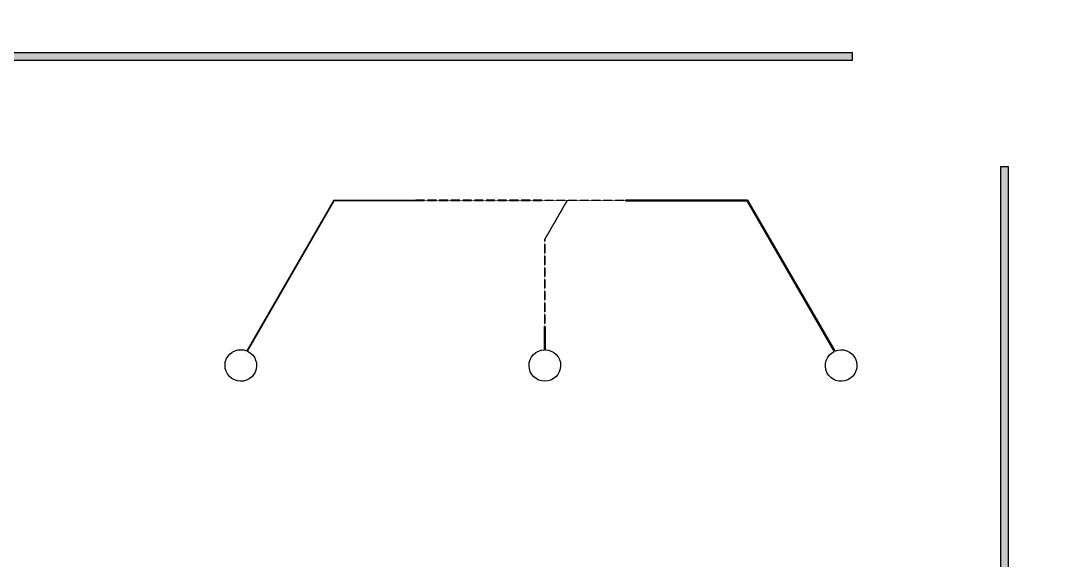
# Model space of a CAD drawing. Header units: inches. Extents: x 734146 to 834146, y 204695 to 304695.
# Drawn here: x 801116 to 813766, y 233249 to 239913 of the extents above; entities that cross this region are included whole.
import ezdxf

# ---------------------------------------------------------------- set-up
doc = ezdxf.new("R2010")
doc.units = ezdxf.units.IN
doc.header["$MEASUREMENT"] = 0

# ---------------------------------------------------------------- blocks, each defined once
blk = doc.blocks.new('*U43')
for p, q in [((-2304, -902), (-3378, 959)), ((-3369, 963), (-2298, -892)), ((298, 657), (298, 660)), ((301, 657), (298, 657)), ((301, 660), (301, 657)), ((-2304, -902), (-1298, -902)), ((-1298, -892), (-2298, -892)), ((-1298, -896), (-1298, -892)), ((-1298, -896), (-1295, -896)), ((-1295, -899), (-1298, -899)), ((-1298, -902), (-1298, -899)), ((-1295, -896), (-1295, -899)), ((574, -895), (576, -893)), ((574, -895), (577, -895)), ((576, -893), (577, -895))]:
    blk.add_line(p, q)
for points in [[(295, 945), (295, 660), (298, 660)], [(301, 660), (305, 660), (305, 945)], [(3870, 965), (2797, -892)], [(2803, -902), (3879, 961)], [(1297, -896), (1294, -896), (1294, -899), (1297, -899)], [(1297, -896), (1297, -892), (2797, -892)], [(2803, -902), (1297, -902), (1297, -899)]]:
    blk.add_lwpolyline(points)
for points in [[(301, 653), (298, 653), (298, 656), (301, 656)], [(301, 649), (298, 649), (298, 652), (301, 652)], [(301, 645), (298, 645), (298, 648), (301, 648)], [(301, 641), (298, 641), (298, 644), (301, 644)], [(301, 637), (298, 637), (298, 640), (301, 640)], [(301, 633), (298, 633), (298, 636), (301, 636)], [(301, 629), (298, 629), (298, 632), (301, 632)], [(301, 625), (298, 625), (298, 628), (301, 628)], [(301, 621), (298, 621), (298, 624), (301, 624)], [(301, 617), (298, 617), (298, 620), (301, 620)], [(301, 613), (298, 613), (298, 616), (301, 616)], [(301, 609), (298, 609), (298, 612), (301, 612)], [(301, 605), (298, 605), (298, 608), (301, 608)], [(301, 601), (298, 601), (298, 604), (301, 604)], [(301, 597), (298, 597), (298, 600), (301, 600)], [(301, 593), (298, 593), (298, 596), (301, 596)], [(301, 589), (298, 589), (298, 592), (301, 592)], [(301, 585), (298, 585), (298, 588), (301, 588)], [(301, 581), (298, 581), (298, 584), (301, 584)], [(301, 577), (298, 577), (298, 580), (301, 580)], [(301, 573), (298, 573), (298, 576), (301, 576)], [(301, 569), (298, 569), (298, 572), (301, 572)], [(301, 565), (298, 565), (298, 568), (301, 568)], [(301, 561), (298, 561), (298, 564), (301, 564)], [(301, 557), (298, 557), (298, 560), (301, 560)], [(301, 553), (298, 553), (298, 556), (301, 556)], [(301, 549), (298, 549), (298, 552), (301, 552)], [(301, 545), (298, 545), (298, 548), (301, 548)], [(301, 541), (298, 541), (298, 544), (301, 544)], [(301, 537), (298, 537), (298, 540), (301, 540)], [(301, 533), (298, 533), (298, 536), (301, 536)], [(301, 529), (298, 529), (298, 532), (301, 532)], [(301, 525), (298, 525), (298, 528), (301, 528)], [(301, 521), (298, 521), (298, 524), (301, 524)], [(301, 517), (298, 517), (298, 520), (301, 520)], [(301, 513), (298, 513), (298, 516), (301, 516)], [(301, 509), (298, 509), (298, 512), (301, 512)], [(301, 505), (298, 505), (298, 508), (301, 508)], [(301, 501), (298, 501), (298, 504), (301, 504)], [(301, 497), (298, 497), (298, 500), (301, 500)], [(301, 493), (298, 493), (298, 496), (301, 496)], [(301, 489), (298, 489), (298, 492), (301, 492)], [(301, 485), (298, 485), (298, 488), (301, 488)], [(301, 481), (298, 481), (298, 484), (301, 484)], [(301, 477), (298, 477), (298, 480), (301, 480)], [(301, 473), (298, 473), (298, 476), (301, 476)], [(301, 469), (298, 469), (298, 472), (301, 472)], [(301, 465), (298, 465), (298, 468), (301, 468)], [(301, 461), (298, 461), (298, 464), (301, 464)], [(301, 457), (298, 457), (298, 460), (301, 460)], [(301, 453), (298, 453), (298, 456), (301, 456)], [(301, 449), (298, 449), (298, 452), (301, 452)], [(301, 445), (298, 445), (298, 448), (301, 448)], [(301, 441), (298, 441), (298, 444), (301, 444)], [(301, 437), (298, 437), (298, 440), (301, 440)], [(301, 433), (298, 433), (298, 436), (301, 436)], [(301, 429), (298, 429), (298, 432), (301, 432)], [(301, 425), (298, 425), (298, 428), (301, 428)], [(301, 421), (298, 421), (298, 424), (301, 424)], [(301, 417), (298, 417), (298, 420), (301, 420)], [(301, 413), (298, 413), (298, 416), (301, 416)], [(301, 409), (298, 409), (298, 412), (301, 412)], [(301, 405), (298, 405), (298, 408), (301, 408)], [(301, 401), (298, 401), (298, 404), (301, 404)], [(301, 397), (298, 397), (298, 400), (301, 400)], [(301, 393), (298, 393), (298, 396), (301, 396)], [(301, 389), (298, 389), (298, 392), (301, 392)], [(301, 385), (298, 385), (298, 388), (301, 388)], [(301, 381), (298, 381), (298, 384), (301, 384)], [(301, 377), (298, 377), (298, 380), (301, 380)], [(301, 373), (298, 373), (298, 376), (301, 376)], [(301, 369), (298, 369), (298, 372), (301, 372)], [(301, 365), (298, 365), (298, 368), (301, 368)], [(301, 361), (298, 361), (298, 364), (301, 364)], [(301, 357), (298, 357), (298, 360), (301, 360)], [(301, 353), (298, 353), (298, 356), (301, 356)], [(301, 349), (298, 349), (298, 352), (301, 352)], [(301, 345), (298, 345), (298, 348), (301, 348)], [(301, 341), (298, 341), (298, 344), (301, 344)], [(301, 337), (298, 337), (298, 340), (301, 340)], [(301, 333), (298, 333), (298, 336), (301, 336)], [(301, 329), (298, 329), (298, 332), (301, 332)], [(301, 325), (298, 325), (298, 328), (301, 328)], [(301, 321), (298, 321), (298, 324), (301, 324)], [(301, 317), (298, 317), (298, 320), (301, 320)], [(301, 313), (298, 313), (298, 316), (301, 316)], [(301, 309), (298, 309), (298, 312), (301, 312)], [(301, 305), (298, 305), (298, 308), (301, 308)], [(301, 301), (298, 301), (298, 304), (301, 304)], [(301, 297), (298, 297), (298, 300), (301, 300)], [(301, 293), (298, 293), (298, 296), (301, 296)], [(301, 289), (298, 289), (298, 292), (301, 292)], [(301, 285), (298, 285), (298, 288), (301, 288)], [(301, 281), (298, 281), (298, 284), (301, 284)], [(301, 277), (298, 277), (298, 280), (301, 280)], [(301, 273), (298, 273), (298, 276), (301, 276)], [(301, 269), (298, 269), (298, 272), (301, 272)], [(301, 265), (298, 265), (298, 268), (301, 268)], [(301, 261), (298, 261), (298, 264), (301, 264)], [(301, 257), (298, 257), (298, 260), (301, 260)], [(301, 253), (298, 253), (298, 256), (301, 256)], [(301, 249), (298, 249), (298, 252), (301, 252)], [(301, 245), (298, 245), (298, 248), (301, 248)], [(301, 241), (298, 241), (298, 244), (301, 244)], [(301, 237), (298, 237), (298, 240), (301, 240)], [(301, 233), (298, 233), (298, 236), (301, 236)], [(301, 229), (298, 229), (298, 232), (301, 232)], [(301, 225), (298, 225), (298, 228), (301, 228)], [(301, 221), (298, 221), (298, 224), (301, 224)], [(301, 217), (298, 217), (298, 220), (301, 220)], [(301, 213), (298, 213), (298, 216), (301, 216)], [(301, 209), (298, 209), (298, 212), (301, 212)], [(301, 205), (298, 205), (298, 208), (301, 208)], [(301, 201), (298, 201), (298, 204), (301, 204)], [(301, 197), (298, 197), (298, 200), (301, 200)], [(301, 193), (298, 193), (298, 196), (301, 196)], [(301, 189), (298, 189), (298, 192), (301, 192)], [(301, 185), (298, 185), (298, 188), (301, 188)], [(301, 181), (298, 181), (298, 184), (301, 184)], [(301, 177), (298, 177), (298, 180), (301, 180)], [(301, 173), (298, 173), (298, 176), (301, 176)], [(301, 169), (298, 169), (298, 172), (301, 172)], [(301, 165), (298, 165), (298, 168), (301, 168)], [(301, 161), (298, 161), (298, 164), (301, 164)], [(301, 157), (298, 157), (298, 160), (301, 160)], [(301, 153), (298, 153), (298, 156), (301, 156)], [(301, 149), (298, 149), (298, 152), (301, 152)], [(301, 145), (298, 145), (298, 148), (301, 148)], [(301, 141), (298, 141), (298, 144), (301, 144)], [(301, 137), (298, 137), (298, 140), (301, 140)], [(301, 133), (298, 133), (298, 136), (301, 136)], [(301, 129), (298, 129), (298, 132), (301, 132)], [(301, 125), (298, 125), (298, 128), (301, 128)], [(301, 121), (298, 121), (298, 124), (301, 124)], [(301, 117), (298, 117), (298, 120), (301, 120)], [(301, 113), (298, 113), (298, 116), (301, 116)], [(301, 109), (298, 109), (298, 112), (301, 112)], [(301, 105), (298, 105), (298, 108), (301, 108)], [(301, 101), (298, 101), (298, 104), (301, 104)], [(301, 97), (298, 97), (298, 100), (301, 100)], [(301, 93), (298, 93), (298, 96), (301, 96)], [(301, 89), (298, 89), (298, 92), (301, 92)], [(301, 85), (298, 85), (298, 88), (301, 88)], [(301, 81), (298, 81), (298, 84), (301, 84)], [(301, 77), (298, 77), (298, 80), (301, 80)], [(301, 73), (298, 73), (298, 76), (301, 76)], [(301, 69), (298, 69), (298, 72), (301, 72)], [(301, 65), (298, 65), (298, 68), (301, 68)], [(301, 61), (298, 61), (298, 64), (301, 64)], [(301, 57), (298, 57), (298, 60), (301, 60)], [(301, 53), (298, 53), (298, 56), (301, 56)], [(301, 49), (298, 49), (298, 52), (301, 52)], [(301, 45), (298, 45), (298, 48), (301, 48)], [(301, 41), (298, 41), (298, 44), (301, 44)], [(301, 37), (298, 37), (298, 40), (301, 40)], [(301, 33), (298, 33), (298, 36), (301, 36)], [(301, 29), (298, 29), (298, 32), (301, 32)], [(301, 25), (298, 25), (298, 28), (301, 28)], [(301, 21), (298, 21), (298, 24), (301, 24)], [(301, 17), (298, 17), (298, 20), (301, 20)], [(301, 13), (298, 13), (298, 16), (301, 16)], [(301, 9), (298, 9), (298, 12), (301, 12)], [(301, 5), (298, 5), (298, 8), (301, 8)], [(301, 1), (298, 1), (298, 4), (301, 4)], [(301, -3), (298, -3), (298, 0), (301, 0)], [(301, -7), (298, -7), (298, -4), (301, -4)], [(301, -11), (298, -11), (298, -8), (301, -8)], [(301, -15), (298, -15), (298, -12), (301, -12)], [(301, -19), (298, -19), (298, -16), (301, -16)], [(301, -23), (298, -23), (298, -20), (301, -20)], [(301, -27), (298, -27), (298, -24), (301, -24)], [(301, -31), (298, -31), (298, -28), (301, -28)], [(301, -35), (298, -35), (298, -32), (301, -32)], [(301, -39), (298, -39), (298, -36), (301, -36)], [(301, -43), (298, -43), (298, -40), (301, -40)], [(301, -47), (298, -47), (298, -44), (301, -44)], [(301, -51), (298, -51), (298, -48), (301, -48)], [(301, -55), (298, -55), (298, -52), (301, -52)], [(301, -59), (298, -59), (298, -56), (301, -56)], [(301, -63), (298, -63), (298, -60), (301, -60)], [(301, -67), (298, -67), (298, -64), (301, -64)], [(301, -71), (298, -71), (298, -68), (301, -68)], [(301, -75), (298, -75), (298, -72), (301, -72)], [(301, -79), (298, -79), (298, -76), (301, -76)], [(301, -83), (298, -83), (298, -80), (301, -80)], [(301, -87), (298, -87), (298, -84), (301, -84)], [(301, -91), (298, -91), (298, -88), (301, -88)], [(301, -95), (298, -95), (298, -92), (301, -92)], [(301, -99), (298, -99), (298, -96), (301, -96)], [(301, -103), (298, -103), (298, -100), (301, -100)], [(301, -107), (298, -107), (298, -104), (301, -104)], [(301, -111), (298, -111), (298, -108), (301, -108)], [(301, -115), (298, -115), (298, -112), (301, -112)], [(301, -119), (298, -119), (298, -116), (301, -116)], [(301, -123), (298, -123), (298, -120), (301, -120)], [(301, -127), (298, -127), (298, -124), (301, -124)], [(301, -131), (298, -131), (298, -128), (301, -128)], [(301, -135), (298, -135), (298, -132), (301, -132)], [(301, -139), (298, -139), (298, -136), (301, -136)], [(301, -143), (298, -143), (298, -140), (301, -140)], [(301, -147), (298, -147), (298, -144), (301, -144)], [(301, -151), (298, -151), (298, -148), (301, -148)], [(301, -155), (298, -155), (298, -152), (301, -152)], [(301, -159), (298, -159), (298, -156), (301, -156)], [(301, -163), (298, -163), (298, -160), (301, -160)], [(301, -167), (298, -167), (298, -164), (301, -164)], [(301, -171), (298, -171), (298, -168), (301, -168)], [(301, -175), (298, -175), (298, -172), (301, -172)], [(301, -179), (298, -179), (298, -176), (301, -176)], [(301, -183), (298, -183), (298, -180), (301, -180)], [(301, -187), (298, -187), (298, -184), (301, -184)], [(301, -191), (298, -191), (298, -188), (301, -188)], [(301, -195), (298, -195), (298, -192), (301, -192)], [(301, -199), (298, -199), (298, -196), (301, -196)], [(301, -203), (298, -203), (298, -200), (301, -200)], [(301, -207), (298, -207), (298, -204), (301, -204)], [(301, -211), (298, -211), (298, -208), (301, -208)], [(301, -215), (298, -215), (298, -212), (301, -212)], [(301, -219), (298, -219), (298, -216), (301, -216)], [(301, -223), (298, -223), (298, -220), (301, -220)], [(301, -227), (298, -227), (298, -224), (301, -224)], [(301, -231), (298, -231), (298, -228), (301, -228)], [(301, -235), (298, -235), (298, -232), (301, -232)], [(301, -239), (298, -239), (298, -236), (301, -236)], [(301, -243), (298, -243), (298, -240), (301, -240)], [(301, -247), (298, -247), (298, -244), (301, -244)], [(301, -251), (298, -251), (298, -248), (301, -248)], [(301, -255), (298, -255), (298, -252), (301, -252)], [(301, -259), (298, -259), (298, -256), (301, -256)], [(301, -263), (298, -263), (298, -260), (301, -260)], [(301, -267), (298, -267), (298, -264), (301, -264)], [(301, -271), (298, -271), (298, -268), (301, -268)], [(301, -275), (298, -275), (298, -272), (301, -272)], [(301, -279), (298, -279), (298, -276), (301, -276)], [(301, -283), (298, -283), (298, -280), (301, -280)], [(301, -287), (298, -287), (298, -284), (301, -284)], [(301, -291), (298, -291), (298, -288), (301, -288)], [(301, -295), (298, -295), (298, -292), (301, -292)], [(301, -299), (298, -299), (298, -296), (301, -296)], [(301, -303), (298, -303), (298, -300), (301, -300)], [(301, -307), (298, -307), (298, -304), (301, -304)], [(301, -311), (298, -311), (298, -308), (301, -308)], [(301, -315), (298, -315), (298, -312), (301, -312)], [(301, -319), (298, -319), (298, -316), (301, -316)], [(301, -323), (298, -323), (298, -320), (301, -320)], [(301, -327), (298, -327), (298, -324), (301, -324)], [(301, -331), (298, -331), (298, -328), (301, -328)], [(301, -335), (298, -335), (298, -332), (301, -332)], [(301, -339), (298, -339), (298, -336), (301, -336)], [(301, -343), (298, -343), (298, -340), (301, -340)], [(301, -347), (298, -347), (298, -344), (301, -344)], [(301, -351), (298, -351), (298, -348), (301, -348)], [(301, -355), (298, -355), (298, -352), (301, -352)], [(301, -359), (298, -359), (298, -356), (301, -356)], [(301, -363), (298, -363), (298, -360), (301, -360)], [(301, -367), (298, -367), (298, -364), (301, -364)], [(301, -371), (298, -371), (298, -368), (301, -368)], [(301, -375), (298, -375), (298, -372), (301, -372)], [(301, -379), (298, -379), (298, -376), (301, -376)], [(301, -383), (298, -383), (298, -380), (301, -380)], [(301, -387), (298, -387), (298, -384), (301, -384)], [(301, -391), (298, -391), (298, -388), (301, -388)], [(301, -395), (298, -395), (298, -392), (301, -392)], [(301, -399), (298, -399), (298, -396), (301, -396)], [(301, -403), (298, -403), (298, -400), (301, -400)], [(301, -407), (298, -407), (298, -404), (301, -404)], [(301, -411), (298, -411), (298, -408), (301, -408)], [(301, -415), (298, -415), (298, -412), (301, -412)], [(298, -417), (300, -415), (302, -418), (299, -419)], [(300, -420), (302, -419), (304, -421), (301, -423)], [(302, -424), (304, -422), (306, -425), (303, -426)], [(304, -427), (306, -426), (308, -428), (305, -430)], [(306, -430), (308, -429), (310, -432), (307, -433)], [(308, -434), (310, -432), (312, -435), (309, -437)], [(310, -437), (312, -436), (314, -439), (311, -440)], [(312, -441), (314, -439), (316, -442), (313, -443)], [(314, -444), (316, -443), (318, -445), (315, -447)], [(316, -448), (318, -446), (320, -449), (317, -450)], [(318, -451), (320, -450), (322, -452), (319, -454)], [(320, -455), (322, -453), (324, -456), (321, -457)], [(322, -458), (324, -457), (326, -459), (323, -461)], [(324, -462), (326, -460), (328, -463), (325, -464)], [(326, -465), (328, -464), (330, -466), (327, -468)], [(328, -469), (330, -467), (332, -470), (329, -471)], [(330, -472), (332, -471), (334, -473), (331, -475)], [(332, -476), (334, -474), (336, -477), (333, -478)], [(334, -479), (336, -477), (338, -480), (335, -482)], [(336, -482), (338, -481), (340, -484), (337, -485)], [(338, -486), (340, -484), (342, -487), (339, -489)], [(340, -489), (342, -488), (344, -490), (341, -492)], [(342, -493), (344, -491), (346, -494), (343, -495)], [(344, -496), (346, -495), (348, -497), (345, -499)], [(346, -500), (348, -498), (350, -501), (347, -502)], [(348, -503), (350, -502), (352, -504), (349, -506)], [(350, -507), (352, -505), (354, -508), (351, -509)], [(352, -510), (354, -509), (356, -511), (353, -513)], [(354, -514), (356, -512), (358, -515), (355, -516)], [(356, -517), (358, -516), (360, -518), (357, -520)], [(358, -521), (360, -519), (362, -522), (359, -523)], [(360, -524), (362, -523), (364, -525), (361, -527)], [(362, -527), (364, -526), (366, -529), (363, -530)], [(364, -531), (366, -529), (368, -532), (365, -534)], [(366, -534), (368, -533), (370, -536), (367, -537)], [(368, -538), (370, -536), (372, -539), (369, -540)], [(370, -541), (372, -540), (374, -542), (371, -544)], [(372, -545), (374, -543), (376, -546), (373, -547)], [(374, -548), (376, -547), (378, -549), (375, -551)], [(376, -552), (378, -550), (380, -553), (377, -554)], [(378, -555), (380, -554), (382, -556), (379, -558)], [(380, -559), (382, -557), (384, -560), (381, -561)], [(382, -562), (384, -561), (386, -563), (383, -565)], [(384, -566), (386, -564), (388, -567), (385, -568)], [(386, -569), (388, -568), (390, -570), (387, -572)], [(388, -573), (390, -571), (392, -574), (389, -575)], [(390, -576), (392, -574), (394, -577), (391, -579)], [(392, -579), (394, -578), (396, -581), (393, -582)], [(394, -583), (396, -581), (398, -584), (395, -585)], [(396, -586), (398, -585), (400, -587), (397, -589)], [(398, -590), (400, -588), (402, -591), (399, -592)], [(400, -593), (402, -592), (404, -594), (401, -596)], [(402, -597), (404, -595), (406, -598), (403, -599)], [(404, -600), (406, -599), (408, -601), (405, -603)], [(406, -604), (408, -602), (410, -605), (407, -606)], [(408, -607), (410, -606), (412, -608), (409, -610)], [(410, -611), (412, -609), (414, -612), (411, -613)], [(412, -614), (414, -613), (416, -615), (413, -617)], [(414, -618), (416, -616), (418, -619), (415, -620)], [(416, -621), (418, -620), (420, -622), (417, -624)], [(418, -624), (420, -623), (422, -626), (419, -627)], [(420, -628), (422, -626), (424, -629), (421, -631)], [(422, -631), (424, -630), (426, -632), (423, -634)], [(424, -635), (426, -633), (428, -636), (425, -637)], [(426, -638), (428, -637), (430, -639), (427, -641)], [(428, -642), (430, -640), (432, -643), (429, -644)], [(430, -645), (432, -644), (434, -646), (431, -648)], [(432, -649), (434, -647), (436, -650), (433, -651)], [(434, -652), (436, -651), (438, -653), (435, -655)], [(436, -656), (438, -654), (440, -657), (437, -658)], [(438, -659), (440, -658), (442, -660), (439, -662)], [(440, -663), (442, -661), (444, -664), (441, -665)], [(442, -666), (444, -665), (446, -667), (443, -669)], [(444, -670), (446, -668), (448, -671), (445, -672)], [(446, -673), (448, -671), (450, -674), (447, -676)], [(448, -676), (450, -675), (452, -678), (449, -679)], [(450, -680), (452, -678), (454, -681), (451, -682)], [(452, -683), (454, -682), (456, -684), (453, -686)], [(454, -687), (456, -685), (458, -688), (455, -689)], [(456, -690), (458, -689), (460, -691), (457, -693)], [(458, -694), (460, -692), (462, -695), (459, -696)], [(460, -697), (462, -696), (464, -698), (461, -700)], [(462, -701), (464, -699), (466, -702), (463, -703)], [(464, -704), (466, -703), (468, -705), (465, -707)], [(466, -708), (468, -706), (470, -709), (467, -710)], [(468, -711), (470, -710), (472, -712), (469, -714)], [(470, -715), (472, -713), (474, -716), (471, -717)], [(472, -718), (474, -717), (476, -719), (473, -721)], [(474, -721), (476, -720), (478, -723), (475, -724)], [(476, -725), (478, -723), (480, -726), (477, -728)], [(478, -728), (480, -727), (482, -729), (479, -731)], [(480, -732), (482, -730), (484, -733), (481, -734)], [(482, -735), (484, -734), (486, -736), (483, -738)], [(484, -739), (486, -737), (488, -740), (485, -741)], [(486, -742), (488, -741), (490, -743), (487, -745)], [(488, -746), (490, -744), (492, -747), (489, -748)], [(490, -749), (492, -748), (494, -750), (491, -752)], [(492, -753), (494, -751), (496, -754), (493, -755)], [(494, -756), (496, -755), (498, -757), (495, -759)], [(496, -760), (498, -758), (500, -761), (497, -762)], [(498, -763), (500, -762), (502, -764), (499, -766)], [(500, -766), (502, -765), (504, -768), (501, -769)], [(502, -770), (504, -768), (506, -771), (503, -773)], [(504, -773), (506, -772), (508, -775), (505, -776)], [(506, -777), (508, -775), (510, -778), (507, -779)], [(508, -780), (510, -779), (512, -781), (509, -783)], [(510, -784), (512, -782), (514, -785), (511, -786)], [(512, -787), (514, -786), (516, -788), (513, -790)], [(514, -791), (516, -789), (518, -792), (515, -793)], [(516, -794), (518, -793), (520, -795), (517, -797)], [(518, -798), (520, -796), (522, -799), (519, -800)], [(520, -801), (522, -800), (524, -802), (521, -804)], [(522, -805), (524, -803), (526, -806), (523, -807)], [(524, -808), (526, -807), (528, -809), (525, -811)], [(526, -812), (528, -810), (530, -813), (527, -814)], [(528, -815), (530, -813), (532, -816), (529, -818)], [(530, -818), (532, -817), (534, -820), (531, -821)], [(532, -822), (534, -820), (536, -823), (533, -825)], [(534, -825), (536, -824), (538, -826), (535, -828)], [(536, -829), (538, -827), (540, -830), (537, -831)], [(538, -832), (540, -831), (542, -833), (539, -835)], [(540, -836), (542, -834), (544, -837), (541, -838)], [(542, -839), (544, -838), (546, -840), (543, -842)], [(544, -843), (546, -841), (548, -844), (545, -845)], [(546, -846), (548, -845), (550, -847), (547, -849)], [(548, -850), (550, -848), (552, -851), (549, -852)], [(550, -853), (552, -852), (554, -854), (551, -856)], [(552, -857), (554, -855), (556, -858), (553, -859)], [(554, -860), (556, -859), (558, -861), (555, -863)], [(556, -863), (558, -862), (560, -865), (557, -866)], [(558, -867), (560, -865), (562, -868), (559, -870)], [(560, -870), (562, -869), (564, -872), (561, -873)], [(562, -874), (564, -872), (566, -875), (563, -876)], [(564, -877), (566, -876), (568, -878), (565, -880)], [(566, -881), (568, -879), (570, -882), (567, -883)], [(568, -884), (570, -883), (572, -885), (569, -887)], [(-1291, -896), (-1291, -899), (-1294, -899), (-1294, -896)], [(-1287, -896), (-1287, -899), (-1290, -899), (-1290, -896)], [(-1283, -896), (-1283, -899), (-1286, -899), (-1286, -896)], [(-1279, -896), (-1279, -899), (-1282, -899), (-1282, -896)], [(-1275, -896), (-1275, -899), (-1278, -899), (-1278, -896)], [(-1271, -896), (-1271, -899), (-1274, -899), (-1274, -896)], [(-1267, -896), (-1267, -899), (-1270, -899), (-1270, -896)], [(-1263, -896), (-1263, -899), (-1266, -899), (-1266, -896)], [(-1259, -896), (-1259, -899), (-1262, -899), (-1262, -896)], [(-1255, -896), (-1255, -899), (-1258, -899), (-1258, -896)], [(-1251, -896), (-1251, -899), (-1254, -899), (-1254, -896)], [(-1247, -896), (-1247, -899), (-1250, -899), (-1250, -896)], [(-1243, -896), (-1243, -899), (-1246, -899), (-1246, -896)], [(-1239, -896), (-1239, -899), (-1242, -899), (-1242, -896)], [(-1235, -896), (-1235, -899), (-1238, -899), (-1238, -896)], [(-1231, -896), (-1231, -899), (-1234, -899), (-1234, -896)], [(-1227, -896), (-1227, -899), (-1230, -899), (-1230, -896)], [(-1223, -896), (-1223, -899), (-1226, -899), (-1226, -896)], [(-1219, -896), (-1219, -899), (-1222, -899), (-1222, -896)], [(-1215, -896), (-1215, -899), (-1218, -899), (-1218, -896)], [(-1211, -896), (-1211, -899), (-1214, -899), (-1214, -896)], [(-1207, -896), (-1207, -899), (-1210, -899), (-1210, -896)], [(-1203, -896), (-1203, -899), (-1206, -899), (-1206, -896)], [(-1199, -896), (-1199, -899), (-1202, -899), (-1202, -896)], [(-1195, -896), (-1195, -899), (-1198, -899), (-1198, -896)], [(-1191, -896), (-1191, -899), (-1194, -899), (-1194, -896)], [(-1187, -896), (-1187, -899), (-1190, -899), (-1190, -896)], [(-1183, -896), (-1183, -899), (-1186, -899), (-1186, -896)], [(-1179, -896), (-1179, -899), (-1182, -899), (-1182, -896)], [(-1175, -896), (-1175, -899), (-1178, -899), (-1178, -896)], [(-1171, -896), (-1171, -899), (-1174, -899), (-1174, -896)], [(-1167, -896), (-1167, -899), (-1170, -899), (-1170, -896)], [(-1163, -896), (-1163, -899), (-1166, -899), (-1166, -896)], [(-1159, -896), (-1159, -899), (-1162, -899), (-1162, -896)], [(-1155, -896), (-1155, -899), (-1158, -899), (-1158, -896)], [(-1151, -896), (-1151, -899), (-1154, -899), (-1154, -896)], [(-1147, -896), (-1147, -899), (-1150, -899), (-1150, -896)], [(-1143, -896), (-1143, -899), (-1146, -899), (-1146, -896)], [(-1139, -896), (-1139, -899), (-1142, -899), (-1142, -896)], [(-1135, -896), (-1135, -899), (-1138, -899), (-1138, -896)], [(-1131, -896), (-1131, -899), (-1134, -899), (-1134, -896)], [(-1127, -896), (-1127, -899), (-1130, -899), (-1130, -896)], [(-1123, -896), (-1123, -899), (-1126, -899), (-1126, -896)], [(-1119, -896), (-1119, -899), (-1122, -899), (-1122, -896)], [(-1115, -896), (-1115, -899), (-1118, -899), (-1118, -896)], [(-1111, -896), (-1111, -899), (-1114, -899), (-1114, -896)], [(-1107, -896), (-1107, -899), (-1110, -899), (-1110, -896)], [(-1103, -896), (-1103, -899), (-1106, -899), (-1106, -896)], [(-1099, -896), (-1099, -899), (-1102, -899), (-1102, -896)], [(-1095, -896), (-1095, -899), (-1098, -899), (-1098, -896)], [(-1091, -896), (-1091, -899), (-1094, -899), (-1094, -896)], [(-1087, -896), (-1087, -899), (-1090, -899), (-1090, -896)], [(-1083, -896), (-1083, -899), (-1086, -899), (-1086, -896)], [(-1079, -896), (-1079, -899), (-1082, -899), (-1082, -896)], [(-1075, -896), (-1075, -899), (-1078, -899), (-1078, -896)], [(-1071, -896), (-1071, -899), (-1074, -899), (-1074, -896)], [(-1067, -896), (-1067, -899), (-1070, -899), (-1070, -896)], [(-1063, -896), (-1063, -899), (-1066, -899), (-1066, -896)], [(-1059, -896), (-1059, -899), (-1062, -899), (-1062, -896)], [(-1055, -896), (-1055, -899), (-1058, -899), (-1058, -896)], [(-1051, -896), (-1051, -899), (-1054, -899), (-1054, -896)], [(-1047, -896), (-1047, -899), (-1050, -899), (-1050, -896)], [(-1043, -896), (-1043, -899), (-1046, -899), (-1046, -896)], [(-1039, -896), (-1039, -899), (-1042, -899), (-1042, -896)], [(-1035, -896), (-1035, -899), (-1038, -899), (-1038, -896)], [(-1031, -896), (-1031, -899), (-1034, -899), (-1034, -896)], [(-1027, -896), (-1027, -899), (-1030, -899), (-1030, -896)], [(-1023, -896), (-1023, -899), (-1026, -899), (-1026, -896)], [(-1019, -896), (-1019, -899), (-1022, -899), (-1022, -896)], [(-1015, -896), (-1015, -899), (-1018, -899), (-1018, -896)], [(-1011, -896), (-1011, -899), (-1014, -899), (-1014, -896)], [(-1007, -896), (-1007, -899), (-1010, -899), (-1010, -896)], [(-1003, -896), (-1003, -899), (-1006, -899), (-1006, -896)], [(-999, -896), (-999, -899), (-1002, -899), (-1002, -896)], [(-995, -896), (-995, -899), (-998, -899), (-998, -896)], [(-991, -896), (-991, -899), (-994, -899), (-994, -896)], [(-987, -896), (-987, -899), (-990, -899), (-990, -896)], [(-983, -896), (-983, -899), (-986, -899), (-986, -896)], [(-979, -896), (-979, -899), (-982, -899), (-982, -896)], [(-975, -896), (-975, -899), (-978, -899), (-978, -896)], [(-971, -896), (-971, -899), (-974, -899), (-974, -896)], [(-967, -896), (-967, -899), (-970, -899), (-970, -896)], [(-963, -896), (-963, -899), (-966, -899), (-966, -896)], [(-959, -896), (-959, -899), (-962, -899), (-962, -896)], [(-955, -896), (-955, -899), (-958, -899), (-958, -896)], [(-951, -896), (-951, -899), (-954, -899), (-954, -896)], [(-947, -896), (-947, -899), (-950, -899), (-950, -896)], [(-943, -896), (-943, -899), (-946, -899), (-946, -896)], [(-939, -896), (-939, -899), (-942, -899), (-942, -896)], [(-935, -896), (-935, -899), (-938, -899), (-938, -896)], [(-931, -896), (-931, -899), (-934, -899), (-934, -896)], [(-927, -896), (-927, -899), (-930, -899), (-930, -896)], [(-923, -896), (-923, -899), (-926, -899), (-926, -896)], [(-919, -896), (-919, -899), (-922, -899), (-922, -896)], [(-915, -896), (-915, -899), (-918, -899), (-918, -896)], [(-911, -896), (-911, -899), (-914, -899), (-914, -896)], [(-907, -896), (-907, -899), (-910, -899), (-910, -896)], [(-903, -896), (-903, -899), (-906, -899), (-906, -896)], [(-899, -896), (-899, -899), (-902, -899), (-902, -896)], [(-895, -896), (-895, -899), (-898, -899), (-898, -896)], [(-891, -896), (-891, -899), (-894, -899), (-894, -896)], [(-887, -896), (-887, -899), (-890, -899), (-890, -896)], [(-883, -896), (-883, -899), (-886, -899), (-886, -896)], [(-879, -896), (-879, -899), (-882, -899), (-882, -896)], [(-875, -896), (-875, -899), (-878, -899), (-878, -896)], [(-871, -896), (-871, -899), (-874, -899), (-874, -896)], [(-867, -896), (-867, -899), (-870, -899), (-870, -896)], [(-863, -896), (-863, -899), (-866, -899), (-866, -896)], [(-859, -896), (-859, -899), (-862, -899), (-862, -896)], [(-855, -896), (-855, -899), (-858, -899), (-858, -896)], [(-851, -896), (-851, -899), (-854, -899), (-854, -896)], [(-847, -896), (-847, -899), (-850, -899), (-850, -896)], [(-843, -896), (-843, -899), (-846, -899), (-846, -896)], [(-839, -896), (-839, -899), (-842, -899), (-842, -896)], [(-835, -896), (-835, -899), (-838, -899), (-838, -896)], [(-831, -896), (-831, -899), (-834, -899), (-834, -896)], [(-827, -896), (-827, -899), (-830, -899), (-830, -896)], [(-823, -896), (-823, -899), (-826, -899), (-826, -896)], [(-819, -896), (-819, -899), (-822, -899), (-822, -896)], [(-815, -896), (-815, -899), (-818, -899), (-818, -896)], [(-811, -896), (-811, -899), (-814, -899), (-814, -896)], [(-807, -896), (-807, -899), (-810, -899), (-810, -896)], [(-803, -896), (-803, -899), (-806, -899), (-806, -896)], [(-799, -896), (-799, -899), (-802, -899), (-802, -896)], [(-795, -896), (-795, -899), (-798, -899), (-798, -896)], [(-791, -896), (-791, -899), (-794, -899), (-794, -896)], [(-787, -896), (-787, -899), (-790, -899), (-790, -896)], [(-783, -896), (-783, -899), (-786, -899), (-786, -896)], [(-779, -896), (-779, -899), (-782, -899), (-782, -896)], [(-775, -896), (-775, -899), (-778, -899), (-778, -896)], [(-771, -896), (-771, -899), (-774, -899), (-774, -896)], [(-767, -896), (-767, -899), (-770, -899), (-770, -896)], [(-763, -896), (-763, -899), (-766, -899), (-766, -896)], [(-759, -896), (-759, -899), (-762, -899), (-762, -896)], [(-755, -896), (-755, -899), (-758, -899), (-758, -896)], [(-751, -896), (-751, -899), (-754, -899), (-754, -896)], [(-747, -896), (-747, -899), (-750, -899), (-750, -896)], [(-743, -896), (-743, -899), (-746, -899), (-746, -896)], [(-739, -896), (-739, -899), (-742, -899), (-742, -896)], [(-735, -896), (-735, -899), (-738, -899), (-738, -896)], [(-731, -896), (-731, -899), (-734, -899), (-734, -896)], [(-727, -896), (-727, -899), (-730, -899), (-730, -896)], [(-723, -896), (-723, -899), (-726, -899), (-726, -896)], [(-719, -896), (-719, -899), (-722, -899), (-722, -896)], [(-715, -896), (-715, -899), (-718, -899), (-718, -896)], [(-711, -896), (-711, -899), (-714, -899), (-714, -896)], [(-707, -896), (-707, -899), (-710, -899), (-710, -896)], [(-703, -896), (-703, -899), (-706, -899), (-706, -896)], [(-699, -896), (-699, -899), (-702, -899), (-702, -896)], [(-695, -896), (-695, -899), (-698, -899), (-698, -896)], [(-691, -896), (-691, -899), (-694, -899), (-694, -896)], [(-687, -896), (-687, -899), (-690, -899), (-690, -896)], [(-683, -896), (-683, -899), (-686, -899), (-686, -896)], [(-679, -896), (-679, -899), (-682, -899), (-682, -896)], [(-675, -896), (-675, -899), (-678, -899), (-678, -896)], [(-671, -896), (-671, -899), (-674, -899), (-674, -896)], [(-667, -896), (-667, -899), (-670, -899), (-670, -896)], [(-663, -896), (-663, -899), (-666, -899), (-666, -896)], [(-659, -896), (-659, -899), (-662, -899), (-662, -896)], [(-655, -896), (-655, -899), (-658, -899), (-658, -896)], [(-651, -896), (-651, -899), (-654, -899), (-654, -896)], [(-647, -896), (-647, -899), (-650, -899), (-650, -896)], [(-643, -896), (-643, -899), (-646, -899), (-646, -896)], [(-639, -896), (-639, -899), (-642, -899), (-642, -896)], [(-635, -896), (-635, -899), (-638, -899), (-638, -896)], [(-631, -896), (-631, -899), (-634, -899), (-634, -896)], [(-627, -896), (-627, -899), (-630, -899), (-630, -896)], [(-623, -896), (-623, -899), (-626, -899), (-626, -896)], [(-619, -896), (-619, -899), (-622, -899), (-622, -896)], [(-615, -896), (-615, -899), (-618, -899), (-618, -896)], [(-611, -896), (-611, -899), (-614, -899), (-614, -896)], [(-607, -896), (-607, -899), (-610, -899), (-610, -896)], [(-603, -896), (-603, -899), (-606, -899), (-606, -896)], [(-599, -896), (-599, -899), (-602, -899), (-602, -896)], [(-595, -896), (-595, -899), (-598, -899), (-598, -896)], [(-591, -896), (-591, -899), (-594, -899), (-594, -896)], [(-587, -896), (-587, -899), (-590, -899), (-590, -896)], [(-583, -896), (-583, -899), (-586, -899), (-586, -896)], [(-579, -896), (-579, -899), (-582, -899), (-582, -896)], [(-575, -896), (-575, -899), (-578, -899), (-578, -896)], [(-571, -896), (-571, -899), (-574, -899), (-574, -896)], [(-567, -896), (-567, -899), (-570, -899), (-570, -896)], [(-563, -896), (-563, -899), (-566, -899), (-566, -896)], [(-559, -896), (-559, -899), (-562, -899), (-562, -896)], [(-555, -896), (-555, -899), (-558, -899), (-558, -896)], [(-551, -896), (-551, -899), (-554, -899), (-554, -896)], [(-547, -896), (-547, -899), (-550, -899), (-550, -896)], [(-543, -896), (-543, -899), (-546, -899), (-546, -896)], [(-539, -896), (-539, -899), (-542, -899), (-542, -896)], [(-535, -896), (-535, -899), (-538, -899), (-538, -896)], [(-531, -896), (-531, -899), (-534, -899), (-534, -896)], [(-527, -896), (-527, -899), (-530, -899), (-530, -896)], [(-523, -896), (-523, -899), (-526, -899), (-526, -896)], [(-519, -896), (-519, -899), (-522, -899), (-522, -896)], [(-515, -896), (-515, -899), (-518, -899), (-518, -896)], [(-511, -896), (-511, -899), (-514, -899), (-514, -896)], [(-507, -896), (-507, -899), (-510, -899), (-510, -896)], [(-503, -896), (-503, -899), (-506, -899), (-506, -896)], [(-499, -896), (-499, -899), (-502, -899), (-502, -896)], [(-495, -896), (-495, -899), (-498, -899), (-498, -896)], [(-491, -896), (-491, -899), (-494, -899), (-494, -896)], [(-487, -896), (-487, -899), (-490, -899), (-490, -896)], [(-483, -896), (-483, -899), (-486, -899), (-486, -896)], [(-479, -896), (-479, -899), (-482, -899), (-482, -896)], [(-475, -896), (-475, -899), (-478, -899), (-478, -896)], [(-471, -896), (-471, -899), (-474, -899), (-474, -896)], [(-467, -896), (-467, -899), (-470, -899), (-470, -896)], [(-463, -896), (-463, -899), (-466, -899), (-466, -896)], [(-459, -896), (-459, -899), (-462, -899), (-462, -896)], [(-455, -896), (-455, -899), (-458, -899), (-458, -896)], [(-451, -896), (-451, -899), (-454, -899), (-454, -896)], [(-447, -896), (-447, -899), (-450, -899), (-450, -896)], [(-443, -896), (-443, -899), (-446, -899), (-446, -896)], [(-439, -896), (-439, -899), (-442, -899), (-442, -896)], [(-435, -896), (-435, -899), (-438, -899), (-438, -896)], [(-431, -896), (-431, -899), (-434, -899), (-434, -896)], [(-427, -896), (-427, -899), (-430, -899), (-430, -896)], [(-423, -896), (-423, -899), (-426, -899), (-426, -896)], [(-419, -896), (-419, -899), (-422, -899), (-422, -896)], [(-415, -896), (-415, -899), (-418, -899), (-418, -896)], [(-411, -896), (-411, -899), (-414, -899), (-414, -896)], [(-407, -896), (-407, -899), (-410, -899), (-410, -896)], [(-403, -896), (-403, -899), (-406, -899), (-406, -896)], [(-399, -896), (-399, -899), (-402, -899), (-402, -896)], [(-395, -896), (-395, -899), (-398, -899), (-398, -896)], [(-391, -896), (-391, -899), (-394, -899), (-394, -896)], [(-387, -896), (-387, -899), (-390, -899), (-390, -896)], [(-383, -896), (-383, -899), (-386, -899), (-386, -896)], [(-379, -896), (-379, -899), (-382, -899), (-382, -896)], [(-375, -896), (-375, -899), (-378, -899), (-378, -896)], [(-371, -896), (-371, -899), (-374, -899), (-374, -896)], [(-367, -896), (-367, -899), (-370, -899), (-370, -896)], [(-363, -896), (-363, -899), (-366, -899), (-366, -896)], [(-359, -896), (-359, -899), (-362, -899), (-362, -896)], [(-355, -896), (-355, -899), (-358, -899), (-358, -896)], [(-351, -896), (-351, -899), (-354, -899), (-354, -896)], [(-347, -896), (-347, -899), (-350, -899), (-350, -896)], [(-343, -896), (-343, -899), (-346, -899), (-346, -896)], [(-339, -896), (-339, -899), (-342, -899), (-342, -896)], [(-335, -896), (-335, -899), (-338, -899), (-338, -896)], [(-331, -896), (-331, -899), (-334, -899), (-334, -896)], [(-327, -896), (-327, -899), (-330, -899), (-330, -896)], [(-323, -896), (-323, -899), (-326, -899), (-326, -896)], [(-319, -896), (-319, -899), (-322, -899), (-322, -896)], [(-315, -896), (-315, -899), (-318, -899), (-318, -896)], [(-311, -896), (-311, -899), (-314, -899), (-314, -896)], [(-307, -896), (-307, -899), (-310, -899), (-310, -896)], [(-303, -896), (-303, -899), (-306, -899), (-306, -896)], [(-299, -896), (-299, -899), (-302, -899), (-302, -896)], [(-295, -896), (-295, -899), (-298, -899), (-298, -896)], [(-291, -896), (-291, -899), (-294, -899), (-294, -896)], [(-287, -896), (-287, -899), (-290, -899), (-290, -896)], [(-283, -896), (-283, -899), (-286, -899), (-286, -896)], [(-279, -896), (-279, -899), (-282, -899), (-282, -896)], [(-275, -896), (-275, -899), (-278, -899), (-278, -896)], [(-271, -896), (-271, -899), (-274, -899), (-274, -896)], [(-267, -896), (-267, -899), (-270, -899), (-270, -896)], [(-263, -896), (-263, -899), (-266, -899), (-266, -896)], [(-259, -896), (-259, -899), (-262, -899), (-262, -896)], [(-255, -896), (-255, -899), (-258, -899), (-258, -896)], [(-251, -896), (-251, -899), (-254, -899), (-254, -896)], [(-247, -896), (-247, -899), (-250, -899), (-250, -896)], [(-243, -896), (-243, -899), (-246, -899), (-246, -896)], [(-239, -896), (-239, -899), (-242, -899), (-242, -896)], [(-235, -896), (-235, -899), (-238, -899), (-238, -896)], [(-231, -896), (-231, -899), (-234, -899), (-234, -896)], [(-227, -896), (-227, -899), (-230, -899), (-230, -896)], [(-223, -896), (-223, -899), (-226, -899), (-226, -896)], [(-219, -896), (-219, -899), (-222, -899), (-222, -896)], [(-215, -896), (-215, -899), (-218, -899), (-218, -896)], [(-211, -896), (-211, -899), (-214, -899), (-214, -896)], [(-207, -896), (-207, -899), (-210, -899), (-210, -896)], [(-203, -896), (-203, -899), (-206, -899), (-206, -896)], [(-199, -896), (-199, -899), (-202, -899), (-202, -896)], [(-195, -896), (-195, -899), (-198, -899), (-198, -896)], [(-191, -896), (-191, -899), (-194, -899), (-194, -896)], [(-187, -896), (-187, -899), (-190, -899), (-190, -896)], [(-183, -896), (-183, -899), (-186, -899), (-186, -896)], [(-179, -896), (-179, -899), (-182, -899), (-182, -896)], [(-175, -896), (-175, -899), (-178, -899), (-178, -896)], [(-171, -896), (-171, -899), (-174, -899), (-174, -896)], [(-167, -896), (-167, -899), (-170, -899), (-170, -896)], [(-163, -896), (-163, -899), (-166, -899), (-166, -896)], [(-159, -896), (-159, -899), (-162, -899), (-162, -896)], [(-155, -896), (-155, -899), (-158, -899), (-158, -896)], [(-151, -896), (-151, -899), (-154, -899), (-154, -896)], [(-147, -896), (-147, -899), (-150, -899), (-150, -896)], [(-143, -896), (-143, -899), (-146, -899), (-146, -896)], [(-139, -896), (-139, -899), (-142, -899), (-142, -896)], [(-135, -896), (-135, -899), (-138, -899), (-138, -896)], [(-131, -896), (-131, -899), (-134, -899), (-134, -896)], [(-127, -896), (-127, -899), (-130, -899), (-130, -896)], [(-123, -896), (-123, -899), (-126, -899), (-126, -896)], [(-119, -896), (-119, -899), (-122, -899), (-122, -896)], [(-115, -896), (-115, -899), (-118, -899), (-118, -896)], [(-111, -896), (-111, -899), (-114, -899), (-114, -896)], [(-107, -896), (-107, -899), (-110, -899), (-110, -896)], [(-103, -896), (-103, -899), (-106, -899), (-106, -896)], [(-99, -896), (-99, -899), (-102, -899), (-102, -896)], [(-95, -896), (-95, -899), (-98, -899), (-98, -896)], [(-91, -896), (-91, -899), (-94, -899), (-94, -896)], [(-87, -896), (-87, -899), (-90, -899), (-90, -896)], [(-83, -896), (-83, -899), (-86, -899), (-86, -896)], [(-79, -896), (-79, -899), (-82, -899), (-82, -896)], [(-75, -896), (-75, -899), (-78, -899), (-78, -896)], [(-71, -896), (-71, -899), (-74, -899), (-74, -896)], [(-67, -896), (-67, -899), (-70, -899), (-70, -896)], [(-63, -896), (-63, -899), (-66, -899), (-66, -896)], [(-59, -896), (-59, -899), (-62, -899), (-62, -896)], [(-55, -896), (-55, -899), (-58, -899), (-58, -896)], [(-51, -896), (-51, -899), (-54, -899), (-54, -896)], [(-47, -896), (-47, -899), (-50, -899), (-50, -896)], [(-43, -896), (-43, -899), (-46, -899), (-46, -896)], [(-39, -896), (-39, -899), (-42, -899), (-42, -896)], [(-35, -896), (-35, -899), (-38, -899), (-38, -896)], [(-31, -896), (-31, -899), (-34, -899), (-34, -896)], [(-27, -896), (-27, -899), (-30, -899), (-30, -896)], [(-23, -896), (-23, -899), (-26, -899), (-26, -896)], [(-19, -896), (-19, -899), (-22, -899), (-22, -896)], [(-15, -896), (-15, -899), (-18, -899), (-18, -896)], [(-11, -896), (-11, -899), (-14, -899), (-14, -896)], [(-7, -896), (-7, -899), (-10, -899), (-10, -896)], [(-3, -896), (-3, -899), (-6, -899), (-6, -896)], [(1, -896), (1, -899), (-2, -899), (-2, -896)], [(5, -896), (5, -899), (2, -899), (2, -896)], [(9, -896), (9, -899), (6, -899), (6, -896)], [(13, -896), (13, -899), (10, -899), (10, -896)], [(17, -896), (17, -899), (14, -899), (14, -896)], [(21, -896), (21, -899), (18, -899), (18, -896)], [(25, -896), (25, -899), (22, -899), (22, -896)], [(29, -896), (29, -899), (26, -899), (26, -896)], [(33, -896), (33, -899), (30, -899), (30, -896)], [(37, -896), (37, -899), (34, -899), (34, -896)], [(41, -896), (41, -899), (38, -899), (38, -896)], [(45, -896), (45, -899), (42, -899), (42, -896)], [(49, -896), (49, -899), (46, -899), (46, -896)], [(53, -896), (53, -899), (50, -899), (50, -896)], [(57, -896), (57, -899), (54, -899), (54, -896)], [(61, -896), (61, -899), (58, -899), (58, -896)], [(65, -896), (65, -899), (62, -899), (62, -896)], [(69, -896), (69, -899), (66, -899), (66, -896)], [(73, -896), (73, -899), (70, -899), (70, -896)], [(77, -896), (77, -899), (74, -899), (74, -896)], [(81, -896), (81, -899), (78, -899), (78, -896)], [(85, -896), (85, -899), (82, -899), (82, -896)], [(89, -896), (89, -899), (86, -899), (86, -896)], [(93, -896), (93, -899), (90, -899), (90, -896)], [(97, -896), (97, -899), (94, -899), (94, -896)], [(101, -896), (101, -899), (98, -899), (98, -896)], [(105, -896), (105, -899), (102, -899), (102, -896)], [(109, -896), (109, -899), (106, -899), (106, -896)], [(113, -896), (113, -899), (110, -899), (110, -896)], [(117, -896), (117, -899), (114, -899), (114, -896)], [(121, -896), (121, -899), (118, -899), (118, -896)], [(125, -896), (125, -899), (122, -899), (122, -896)], [(129, -896), (129, -899), (126, -899), (126, -896)], [(133, -896), (133, -899), (130, -899), (130, -896)], [(137, -896), (137, -899), (134, -899), (134, -896)], [(141, -896), (141, -899), (138, -899), (138, -896)], [(145, -896), (145, -899), (142, -899), (142, -896)], [(149, -896), (149, -899), (146, -899), (146, -896)], [(153, -896), (153, -899), (150, -899), (150, -896)], [(157, -896), (157, -899), (154, -899), (154, -896)], [(161, -896), (161, -899), (158, -899), (158, -896)], [(165, -896), (165, -899), (162, -899), (162, -896)], [(169, -896), (169, -899), (166, -899), (166, -896)], [(173, -896), (173, -899), (170, -899), (170, -896)], [(177, -896), (177, -899), (174, -899), (174, -896)], [(181, -896), (181, -899), (178, -899), (178, -896)], [(185, -896), (185, -899), (182, -899), (182, -896)], [(189, -896), (189, -899), (186, -899), (186, -896)], [(193, -896), (193, -899), (190, -899), (190, -896)], [(197, -896), (197, -899), (194, -899), (194, -896)], [(201, -896), (201, -899), (198, -899), (198, -896)], [(205, -896), (205, -899), (202, -899), (202, -896)], [(209, -896), (209, -899), (206, -899), (206, -896)], [(213, -896), (213, -899), (210, -899), (210, -896)], [(217, -896), (217, -899), (214, -899), (214, -896)], [(221, -896), (221, -899), (218, -899), (218, -896)], [(225, -896), (225, -899), (222, -899), (222, -896)], [(229, -896), (229, -899), (226, -899), (226, -896)], [(233, -896), (233, -899), (230, -899), (230, -896)], [(237, -896), (237, -899), (234, -899), (234, -896)], [(241, -896), (241, -899), (238, -899), (238, -896)], [(245, -896), (245, -899), (242, -899), (242, -896)], [(249, -896), (249, -899), (246, -899), (246, -896)], [(253, -896), (253, -899), (250, -899), (250, -896)], [(257, -896), (257, -899), (254, -899), (254, -896)], [(261, -896), (261, -899), (258, -899), (258, -896)], [(265, -896), (265, -899), (262, -899), (262, -896)], [(269, -896), (269, -899), (266, -899), (266, -896)], [(273, -896), (273, -899), (270, -899), (270, -896)], [(277, -896), (277, -899), (274, -899), (274, -896)], [(281, -896), (281, -899), (278, -899), (278, -896)], [(285, -896), (285, -899), (282, -899), (282, -896)], [(289, -896), (289, -899), (286, -899), (286, -896)], [(293, -896), (293, -899), (290, -899), (290, -896)], [(297, -896), (297, -899), (294, -899), (294, -896)], [(298, -896), (298, -899), (301, -899), (301, -896)], [(302, -896), (302, -899), (305, -899), (305, -896)], [(306, -896), (306, -899), (309, -899), (309, -896)], [(310, -896), (310, -899), (313, -899), (313, -896)], [(314, -896), (314, -899), (317, -899), (317, -896)], [(318, -896), (318, -899), (321, -899), (321, -896)], [(322, -896), (322, -899), (325, -899), (325, -896)], [(326, -896), (326, -899), (329, -899), (329, -896)], [(330, -896), (330, -899), (333, -899), (333, -896)], [(334, -896), (334, -899), (337, -899), (337, -896)], [(338, -896), (338, -899), (341, -899), (341, -896)], [(342, -896), (342, -899), (345, -899), (345, -896)], [(346, -896), (346, -899), (349, -899), (349, -896)], [(350, -896), (350, -899), (353, -899), (353, -896)], [(354, -896), (354, -899), (357, -899), (357, -896)], [(358, -896), (358, -899), (361, -899), (361, -896)], [(362, -896), (362, -899), (365, -899), (365, -896)], [(366, -896), (366, -899), (369, -899), (369, -896)], [(370, -896), (370, -899), (373, -899), (373, -896)], [(374, -896), (374, -899), (377, -899), (377, -896)], [(378, -896), (378, -899), (381, -899), (381, -896)], [(382, -896), (382, -899), (385, -899), (385, -896)], [(386, -896), (386, -899), (389, -899), (389, -896)], [(390, -896), (390, -899), (393, -899), (393, -896)], [(394, -896), (394, -899), (397, -899), (397, -896)], [(398, -896), (398, -899), (401, -899), (401, -896)], [(402, -896), (402, -899), (405, -899), (405, -896)], [(406, -896), (406, -899), (409, -899), (409, -896)], [(410, -896), (410, -899), (413, -899), (413, -896)], [(414, -896), (414, -899), (417, -899), (417, -896)], [(418, -896), (418, -899), (421, -899), (421, -896)], [(422, -896), (422, -899), (425, -899), (425, -896)], [(426, -896), (426, -899), (429, -899), (429, -896)], [(430, -896), (430, -899), (433, -899), (433, -896)], [(434, -896), (434, -899), (437, -899), (437, -896)], [(438, -896), (438, -899), (441, -899), (441, -896)], [(442, -896), (442, -899), (445, -899), (445, -896)], [(446, -896), (446, -899), (449, -899), (449, -896)], [(450, -896), (450, -899), (453, -899), (453, -896)], [(454, -896), (454, -899), (457, -899), (457, -896)], [(458, -896), (458, -899), (461, -899), (461, -896)], [(462, -896), (462, -899), (465, -899), (465, -896)], [(466, -896), (466, -899), (469, -899), (469, -896)], [(470, -896), (470, -899), (473, -899), (473, -896)], [(474, -896), (474, -899), (477, -899), (477, -896)], [(478, -896), (478, -899), (481, -899), (481, -896)], [(482, -896), (482, -899), (485, -899), (485, -896)], [(486, -896), (486, -899), (489, -899), (489, -896)], [(490, -896), (490, -899), (493, -899), (493, -896)], [(494, -896), (494, -899), (497, -899), (497, -896)], [(498, -896), (498, -899), (501, -899), (501, -896)], [(502, -896), (502, -899), (505, -899), (505, -896)], [(506, -896), (506, -899), (509, -899), (509, -896)], [(510, -896), (510, -899), (513, -899), (513, -896)], [(514, -896), (514, -899), (517, -899), (517, -896)], [(518, -896), (518, -899), (521, -899), (521, -896)], [(522, -896), (522, -899), (525, -899), (525, -896)], [(526, -896), (526, -899), (529, -899), (529, -896)], [(530, -896), (530, -899), (533, -899), (533, -896)], [(534, -896), (534, -899), (537, -899), (537, -896)], [(538, -896), (538, -899), (541, -899), (541, -896)], [(542, -896), (542, -899), (545, -899), (545, -896)], [(546, -896), (546, -899), (549, -899), (549, -896)], [(550, -896), (550, -899), (553, -899), (553, -896)], [(554, -896), (554, -899), (557, -899), (557, -896)], [(558, -896), (558, -899), (561, -899), (561, -896)], [(562, -896), (562, -899), (565, -899), (565, -896)], [(566, -896), (566, -899), (569, -899), (569, -896)], [(570, -888), (572, -886), (574, -889), (571, -890)], [(570, -896), (570, -899), (573, -899), (573, -896)], [(572, -891), (574, -890), (576, -892), (573, -894)], [(574, -896), (574, -899), (577, -899), (577, -896)], [(578, -896), (578, -899), (581, -899), (581, -896)], [(582, -896), (582, -899), (585, -899), (585, -896)], [(586, -896), (586, -899), (589, -899), (589, -896)], [(590, -896), (590, -899), (593, -899), (593, -896)], [(594, -896), (594, -899), (597, -899), (597, -896)], [(598, -896), (598, -899), (601, -899), (601, -896)], [(602, -896), (602, -899), (605, -899), (605, -896)], [(606, -896), (606, -899), (609, -899), (609, -896)], [(610, -896), (610, -899), (613, -899), (613, -896)], [(614, -896), (614, -899), (617, -899), (617, -896)], [(618, -896), (618, -899), (621, -899), (621, -896)], [(622, -896), (622, -899), (625, -899), (625, -896)], [(626, -896), (626, -899), (629, -899), (629, -896)], [(630, -896), (630, -899), (633, -899), (633, -896)], [(634, -896), (634, -899), (637, -899), (637, -896)], [(638, -896), (638, -899), (641, -899), (641, -896)], [(642, -896), (642, -899), (645, -899), (645, -896)], [(646, -896), (646, -899), (649, -899), (649, -896)], [(650, -896), (650, -899), (653, -899), (653, -896)], [(654, -896), (654, -899), (657, -899), (657, -896)], [(658, -896), (658, -899), (661, -899), (661, -896)], [(662, -896), (662, -899), (665, -899), (665, -896)], [(666, -896), (666, -899), (669, -899), (669, -896)], [(670, -896), (670, -899), (673, -899), (673, -896)], [(674, -896), (674, -899), (677, -899), (677, -896)], [(678, -896), (678, -899), (681, -899), (681, -896)], [(682, -896), (682, -899), (685, -899), (685, -896)], [(686, -896), (686, -899), (689, -899), (689, -896)], [(690, -896), (690, -899), (693, -899), (693, -896)], [(694, -896), (694, -899), (697, -899), (697, -896)], [(698, -896), (698, -899), (701, -899), (701, -896)], [(702, -896), (702, -899), (705, -899), (705, -896)], [(706, -896), (706, -899), (709, -899), (709, -896)], [(710, -896), (710, -899), (713, -899), (713, -896)], [(714, -896), (714, -899), (717, -899), (717, -896)], [(718, -896), (718, -899), (721, -899), (721, -896)], [(722, -896), (722, -899), (725, -899), (725, -896)], [(726, -896), (726, -899), (729, -899), (729, -896)], [(730, -896), (730, -899), (733, -899), (733, -896)], [(734, -896), (734, -899), (737, -899), (737, -896)], [(738, -896), (738, -899), (741, -899), (741, -896)], [(742, -896), (742, -899), (745, -899), (745, -896)], [(746, -896), (746, -899), (749, -899), (749, -896)], [(750, -896), (750, -899), (753, -899), (753, -896)], [(754, -896), (754, -899), (757, -899), (757, -896)], [(758, -896), (758, -899), (761, -899), (761, -896)], [(762, -896), (762, -899), (765, -899), (765, -896)], [(766, -896), (766, -899), (769, -899), (769, -896)], [(770, -896), (770, -899), (773, -899), (773, -896)], [(774, -896), (774, -899), (777, -899), (777, -896)], [(778, -896), (778, -899), (781, -899), (781, -896)], [(782, -896), (782, -899), (785, -899), (785, -896)], [(786, -896), (786, -899), (789, -899), (789, -896)], [(790, -896), (790, -899), (793, -899), (793, -896)], [(794, -896), (794, -899), (797, -899), (797, -896)], [(798, -896), (798, -899), (801, -899), (801, -896)], [(802, -896), (802, -899), (805, -899), (805, -896)], [(806, -896), (806, -899), (809, -899), (809, -896)], [(810, -896), (810, -899), (813, -899), (813, -896)], [(814, -896), (814, -899), (817, -899), (817, -896)], [(818, -896), (818, -899), (821, -899), (821, -896)], [(822, -896), (822, -899), (825, -899), (825, -896)], [(826, -896), (826, -899), (829, -899), (829, -896)], [(830, -896), (830, -899), (833, -899), (833, -896)], [(834, -896), (834, -899), (837, -899), (837, -896)], [(838, -896), (838, -899), (841, -899), (841, -896)], [(842, -896), (842, -899), (845, -899), (845, -896)], [(846, -896), (846, -899), (849, -899), (849, -896)], [(850, -896), (850, -899), (853, -899), (853, -896)], [(854, -896), (854, -899), (857, -899), (857, -896)], [(858, -896), (858, -899), (861, -899), (861, -896)], [(862, -896), (862, -899), (865, -899), (865, -896)], [(866, -896), (866, -899), (869, -899), (869, -896)], [(870, -896), (870, -899), (873, -899), (873, -896)], [(874, -896), (874, -899), (877, -899), (877, -896)], [(878, -896), (878, -899), (881, -899), (881, -896)], [(882, -896), (882, -899), (885, -899), (885, -896)], [(886, -896), (886, -899), (889, -899), (889, -896)], [(890, -896), (890, -899), (893, -899), (893, -896)], [(894, -896), (894, -899), (897, -899), (897, -896)], [(898, -896), (898, -899), (901, -899), (901, -896)], [(902, -896), (902, -899), (905, -899), (905, -896)], [(906, -896), (906, -899), (909, -899), (909, -896)], [(910, -896), (910, -899), (913, -899), (913, -896)], [(914, -896), (914, -899), (917, -899), (917, -896)], [(918, -896), (918, -899), (921, -899), (921, -896)], [(922, -896), (922, -899), (925, -899), (925, -896)], [(926, -896), (926, -899), (929, -899), (929, -896)], [(930, -896), (930, -899), (933, -899), (933, -896)], [(934, -896), (934, -899), (937, -899), (937, -896)], [(938, -896), (938, -899), (941, -899), (941, -896)], [(942, -896), (942, -899), (945, -899), (945, -896)], [(946, -896), (946, -899), (949, -899), (949, -896)], [(950, -896), (950, -899), (953, -899), (953, -896)], [(954, -896), (954, -899), (957, -899), (957, -896)], [(958, -896), (958, -899), (961, -899), (961, -896)], [(962, -896), (962, -899), (965, -899), (965, -896)], [(966, -896), (966, -899), (969, -899), (969, -896)], [(970, -896), (970, -899), (973, -899), (973, -896)], [(974, -896), (974, -899), (977, -899), (977, -896)], [(978, -896), (978, -899), (981, -899), (981, -896)], [(982, -896), (982, -899), (985, -899), (985, -896)], [(986, -896), (986, -899), (989, -899), (989, -896)], [(990, -896), (990, -899), (993, -899), (993, -896)], [(994, -896), (994, -899), (997, -899), (997, -896)], [(998, -896), (998, -899), (1001, -899), (1001, -896)], [(1002, -896), (1002, -899), (1005, -899), (1005, -896)], [(1006, -896), (1006, -899), (1009, -899), (1009, -896)], [(1010, -896), (1010, -899), (1013, -899), (1013, -896)], [(1014, -896), (1014, -899), (1017, -899), (1017, -896)], [(1018, -896), (1018, -899), (1021, -899), (1021, -896)], [(1022, -896), (1022, -899), (1025, -899), (1025, -896)], [(1026, -896), (1026, -899), (1029, -899), (1029, -896)], [(1030, -896), (1030, -899), (1033, -899), (1033, -896)], [(1034, -896), (1034, -899), (1037, -899), (1037, -896)], [(1038, -896), (1038, -899), (1041, -899), (1041, -896)], [(1042, -896), (1042, -899), (1045, -899), (1045, -896)], [(1046, -896), (1046, -899), (1049, -899), (1049, -896)], [(1050, -896), (1050, -899), (1053, -899), (1053, -896)], [(1054, -896), (1054, -899), (1057, -899), (1057, -896)], [(1058, -896), (1058, -899), (1061, -899), (1061, -896)], [(1062, -896), (1062, -899), (1065, -899), (1065, -896)], [(1066, -896), (1066, -899), (1069, -899), (1069, -896)], [(1070, -896), (1070, -899), (1073, -899), (1073, -896)], [(1074, -896), (1074, -899), (1077, -899), (1077, -896)], [(1078, -896), (1078, -899), (1081, -899), (1081, -896)], [(1082, -896), (1082, -899), (1085, -899), (1085, -896)], [(1086, -896), (1086, -899), (1089, -899), (1089, -896)], [(1090, -896), (1090, -899), (1093, -899), (1093, -896)], [(1094, -896), (1094, -899), (1097, -899), (1097, -896)], [(1098, -896), (1098, -899), (1101, -899), (1101, -896)], [(1102, -896), (1102, -899), (1105, -899), (1105, -896)], [(1106, -896), (1106, -899), (1109, -899), (1109, -896)], [(1110, -896), (1110, -899), (1113, -899), (1113, -896)], [(1114, -896), (1114, -899), (1117, -899), (1117, -896)], [(1118, -896), (1118, -899), (1121, -899), (1121, -896)], [(1122, -896), (1122, -899), (1125, -899), (1125, -896)], [(1126, -896), (1126, -899), (1129, -899), (1129, -896)], [(1130, -896), (1130, -899), (1133, -899), (1133, -896)], [(1134, -896), (1134, -899), (1137, -899), (1137, -896)], [(1138, -896), (1138, -899), (1141, -899), (1141, -896)], [(1142, -896), (1142, -899), (1145, -899), (1145, -896)], [(1146, -896), (1146, -899), (1149, -899), (1149, -896)], [(1150, -896), (1150, -899), (1153, -899), (1153, -896)], [(1154, -896), (1154, -899), (1157, -899), (1157, -896)], [(1158, -896), (1158, -899), (1161, -899), (1161, -896)], [(1162, -896), (1162, -899), (1165, -899), (1165, -896)], [(1166, -896), (1166, -899), (1169, -899), (1169, -896)], [(1170, -896), (1170, -899), (1173, -899), (1173, -896)], [(1174, -896), (1174, -899), (1177, -899), (1177, -896)], [(1178, -896), (1178, -899), (1181, -899), (1181, -896)], [(1182, -896), (1182, -899), (1185, -899), (1185, -896)], [(1186, -896), (1186, -899), (1189, -899), (1189, -896)], [(1190, -896), (1190, -899), (1193, -899), (1193, -896)], [(1194, -896), (1194, -899), (1197, -899), (1197, -896)], [(1198, -896), (1198, -899), (1201, -899), (1201, -896)], [(1202, -896), (1202, -899), (1205, -899), (1205, -896)], [(1206, -896), (1206, -899), (1209, -899), (1209, -896)], [(1210, -896), (1210, -899), (1213, -899), (1213, -896)], [(1214, -896), (1214, -899), (1217, -899), (1217, -896)], [(1218, -896), (1218, -899), (1221, -899), (1221, -896)], [(1222, -896), (1222, -899), (1225, -899), (1225, -896)], [(1226, -896), (1226, -899), (1229, -899), (1229, -896)], [(1230, -896), (1230, -899), (1233, -899), (1233, -896)], [(1234, -896), (1234, -899), (1237, -899), (1237, -896)], [(1238, -896), (1238, -899), (1241, -899), (1241, -896)], [(1242, -896), (1242, -899), (1245, -899), (1245, -896)], [(1246, -896), (1246, -899), (1249, -899), (1249, -896)], [(1250, -896), (1250, -899), (1253, -899), (1253, -896)], [(1254, -896), (1254, -899), (1257, -899), (1257, -896)], [(1258, -896), (1258, -899), (1261, -899), (1261, -896)], [(1262, -896), (1262, -899), (1265, -899), (1265, -896)], [(1266, -896), (1266, -899), (1269, -899), (1269, -896)], [(1270, -896), (1270, -899), (1273, -899), (1273, -896)], [(1274, -896), (1274, -899), (1277, -899), (1277, -896)], [(1278, -896), (1278, -899), (1281, -899), (1281, -896)], [(1282, -896), (1282, -899), (1285, -899), (1285, -896)], [(1286, -896), (1286, -899), (1289, -899), (1289, -896)], [(1290, -896), (1290, -899), (1293, -899), (1293, -896)]]:
    blk.add_lwpolyline(points, close=True)
for centre, start, end in [((-3452, 1140), 295.2109, 292.2483), ((300, 1140), 271.4693, 268.5307), ((3957, 1140), 246.2579, 243.309)]:
    blk.add_arc(centre, 195, start, end)
blk = doc.blocks.new('*U45')
at = {"color": 0, "linetype": 'ByBlock', "lineweight": -2, "transparency": 16777216}
blk.add_blockref('*U43', (48000, 0), dxfattribs=at)

msp = doc.modelspace()

# ---------------------------------------------------------------- hatches: boundary and pattern name
h = msp.add_hatch(color=256)
h.dxf.hatch_style = 1
h.paths.add_polyline_path([(813235, 251180), (813135, 251180), (813135, 240180), (813235, 240180)])
h.paths.add_polyline_path([(756378, 239518), (811378, 239518), (811378, 239418), (756378, 239418)])
h.paths.add_polyline_path([(813309, 238107), (813209, 238107), (813209, 227107), (813309, 227107)])
h.paths.add_polyline_path([(754463, 251180), (754363, 251180), (754363, 240180), (754463, 240180)])
h.paths.add_polyline_path([(754537, 238107), (754437, 238107), (754437, 227107), (754537, 227107)])
h.paths.add_polyline_path([(754537, 225027), (754437, 225027), (754437, 214027), (754537, 214027)])
h.paths.add_polyline_path([(756452, 226444), (811452, 226444), (811452, 226344), (756452, 226344)])
h.paths.add_polyline_path([(813309, 225027), (813209, 225027), (813209, 214027), (813309, 214027)])
h.paths.add_polyline_path([(756452, 213365), (811452, 213365), (811452, 213265), (756452, 213265)])

# ---------------------------------------------------------------- linework, layer by layer
for points in [[(756378, 239518), (811378, 239518), (811378, 239418), (756378, 239418)], [(813309, 238107), (813209, 238107), (813209, 227107), (813309, 227107)]]:
    msp.add_lwpolyline(points, close=True)
msp.add_circle((784146, 254695), 50000)

# ---------------------------------------------------------------- block references
at = {"xscale": -1, "rotation": 180}
msp.add_blockref('*U45', (759287, 236796), dxfattribs=at)

doc.saveas('drawing.dxf')
